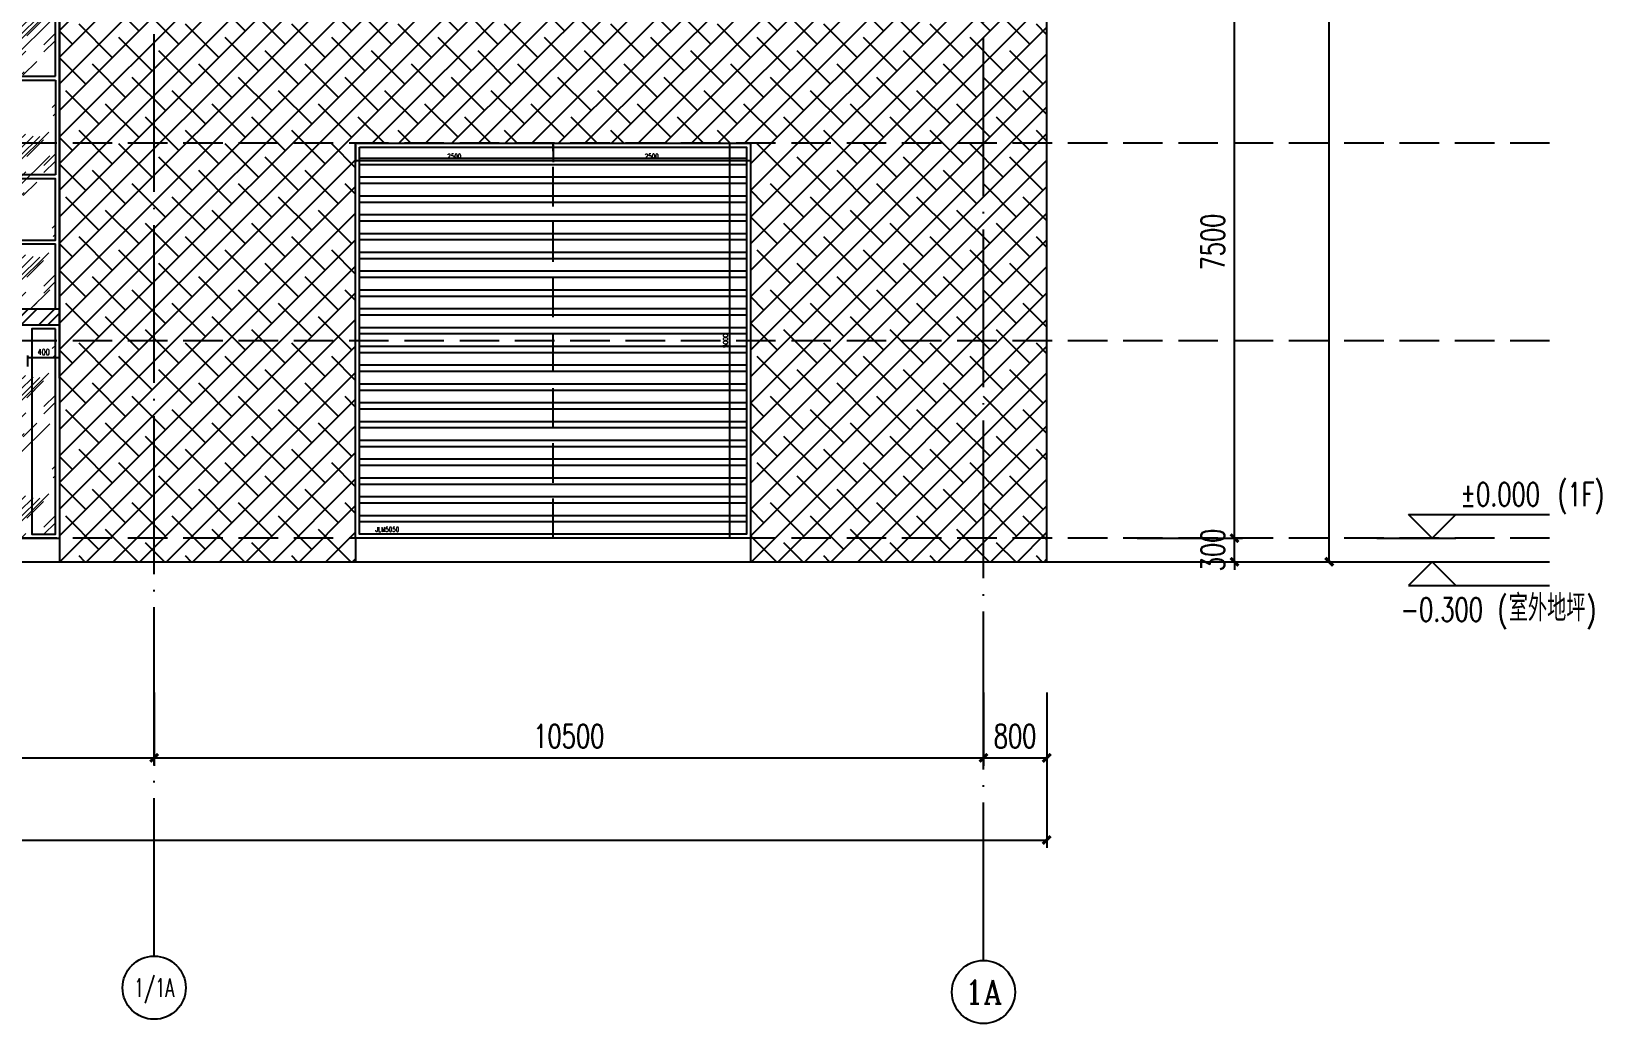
# Model space of a CAD drawing. Extents: x -4210259 to 293730, y -7499 to 868879.
# Drawn here: x -1731295 to -1711414, y 511087 to 523655 of the extents above; entities that cross this region are included whole.
import ezdxf
from ezdxf.enums import TextEntityAlignment as Align

# ---------------------------------------------------------------- set-up
doc = ezdxf.new("R2010")
doc.units = 0
doc.header["$LTSCALE"] = 1000
doc.header["$MEASUREMENT"] = 0
doc.linetypes.add('__DASH', pattern=[0.35, 0.25, -0.1])
doc.linetypes.add('DOTE', pattern=[2.42, 2, -0.2, 0.02, -0.2])
doc.layers.get('Defpoints').update_dxf_attribs({"color": 210})
for name, color, linetype in [('A-AXIS-D', 1, 'Continuous'), ('A-AXIS-DOTE', 14, 'DOTE'), ('A-HATCH-2', 251, 'Continuous'), ('A-LIN-V', 9, 'Continuous'), ('A-WINDOW', 140, 'Continuous'), ('A-门窗表显示尺寸', 160, 'Continuous'), ('AS-WALL', 40, 'Continuous'), ('DIM_ELEV', 3, 'Continuous'), ('PUB_TEXT', 7, 'Continuous')]:
    doc.layers.add(name, color=color, linetype=linetype)
doc.layers.add('A-WALL-HATCH', color=8, linetype='Continuous', lineweight=13)
doc.styles.add('_TCH_AXIS', font='COMPLEX', dxfattribs={"bigfont": 'GBCBIG'})
doc.styles.add('_TCH_DIM', font='SIMPLEX', dxfattribs={"bigfont": 'GBCBIG'})
doc.styles.add('_TCH_DIM_T3', font='SIMPLEX', dxfattribs={"width": 0.705882, "bigfont": 'GBCBIG'})
doc.styles.add('A-DIM_T3', font='SIMPLEX', dxfattribs={"width": 0.705882, "bigfont": 'GBCBIG'})
doc.styles.add('A-STANDARD', font='SIMPLEX', dxfattribs={"bigfont": 'GBCBIG'})
doc.dimstyles.new('_TCH_ARCH&&100', dxfattribs={"dimtxt": 297.5, "dimasz": 100, "dimexe": 100, "dimexo": 100, "dimgap": 126.25, "dimtad": 1, "dimdec": 0, "dimzin": 0, "dimdsep": 46, "dimtxsty": '_TCH_DIM_T3', "dimblk": 'ARCHTICK', "dimcen": 0.09, "dimclrt": 7, "dimazin": 2, "dimtfac": 1, "dimtdec": 0, "dimtix": 1, "dimtmove": 2, "dimatfit": 3, "dimfxl": 0, "dimtolj": 1, "dimtzin": 0, "dimarcsym": 0})
doc.dimstyles.new('_TCH_ARCH&&25', dxfattribs={"dimtxt": 74.375, "dimasz": 25, "dimexe": 25, "dimexo": 25, "dimgap": 31.5625, "dimtad": 1, "dimdec": 0, "dimzin": 0, "dimdsep": 46, "dimtxsty": '_TCH_DIM_T3', "dimblk": 'ARCHTICK', "dimcen": 0.09, "dimclrt": 7, "dimazin": 2, "dimtfac": 1, "dimtdec": 0, "dimtix": 1, "dimtmove": 2, "dimatfit": 3, "dimfxl": 0, "dimtolj": 1, "dimtzin": 0, "dimarcsym": 0})
doc.dimstyles.new('A-DIM&&20', dxfattribs={"dimtxt": 59.5, "dimasz": 20, "dimexe": 20, "dimexo": 20, "dimgap": 25.25, "dimtad": 1, "dimdec": 0, "dimzin": 0, "dimdsep": 46, "dimtxsty": 'A-DIM_T3', "dimblk": 'ARCHTICK', "dimcen": 0.09, "dimclrt": 7, "dimazin": 2, "dimtfac": 1, "dimtdec": 0, "dimtix": 1, "dimtmove": 2, "dimatfit": 3, "dimfxl": 0, "dimtolj": 1, "dimtzin": 0, "dimarcsym": 0})
pattern_1 = [(45, (286619.6, 94784.9), (0, 1527.35065), [600, -360, 600, -360, 240, -523.28157]), (45, (286589.6, 94814.9), (0, 1527.35065), [480, -600, 360, -360, 420, -463.28157]), (45, (286589.6, 94904.9), (0, 1527.35065), [360, -720, 240, -360, 540, -463.28157]), (45, (286679.6, 94814.9), (0, 1527.35065), [360, -720, 300, -1303.2815]), (45, (286769.6, 94904.9), (0, 1527.35065), [180, -900, 120, -1483.2815]), (45, (286619.6, 95054.9), (0, 1527.35065), [120, -900, 120, -480, 300, -763.28157]), (45, (287159.6, 94964.9), (0, 1527.35065), [600, -900, 720, -475.2816]), (45, (287159.6, 94874.9), (0, 1527.35065), [840, -600, 900, -355.2816]), (45, (287309.6, 94994.9), (0, -1697.0563), [600, -840, 480, -763.2816]), (45, (287219.6, 95174.9), (0, 1527.35065), [300, -1200, 360, -823.2816]), (45, (287399.6, 95084.9), (0, 1527.35065), [240, -1200, 240, -1003.2815])]

# ---------------------------------------------------------------- blocks, each defined once
blk = doc.blocks.new('_ArchTick')
at = {"color": 0, "linetype": 'ByBlock', "const_width": 0.4}
blk.add_lwpolyline([(-0.5, -0.5), (0.5, 0.5)], dxfattribs=at)
blk = doc.blocks.new('*D1236')
at = {"layer": 'A-门窗表显示尺寸', "color": 0, "lineweight": -2}
for p, q in [((-1640980, 522217), (-1640980, 522000)), ((-1638480, 522217), (-1638480, 522000)), ((-1640980, 522020), (-1638480, 522020))]:
    blk.add_line(p, q, dxfattribs=at)
at = {"layer": 'Defpoints', "color": 0}
for p in [(-1640980, 522237), (-1638480, 522237), (-1638480, 522020)]:
    blk.add_point(p, dxfattribs=at)
at = {"layer": 'A-门窗表显示尺寸', "color": 0, "lineweight": -2, "xscale": 20, "yscale": 20, "zscale": 20, "rotation": 180}
blk.add_blockref('_ArchTick', (-1640980, 522020), dxfattribs=at)
at = {"layer": 'A-门窗表显示尺寸', "color": 0, "lineweight": -2, "xscale": 20, "yscale": 20, "zscale": 20}
blk.add_blockref('_ArchTick', (-1638480, 522020), dxfattribs=at)
at = {"layer": 'A-门窗表显示尺寸', "color": 7, "insert": (-1639730, 522075), "char_height": 59.5, "attachment_point": 5, "style": 'A-DIM_T3'}
blk.add_mtext('\\A1;2500', dxfattribs=at)
blk = doc.blocks.new('*D1237')
at = {"layer": 'A-门窗表显示尺寸', "color": 0, "lineweight": -2}
for p, q in [((-1643480, 522217), (-1643480, 522000)), ((-1640980, 522217), (-1640980, 522000)), ((-1643480, 522020), (-1640980, 522020))]:
    blk.add_line(p, q, dxfattribs=at)
at = {"layer": 'Defpoints', "color": 0}
for p in [(-1643480, 522237), (-1640980, 522237), (-1640980, 522020)]:
    blk.add_point(p, dxfattribs=at)
at = {"layer": 'A-门窗表显示尺寸', "color": 0, "lineweight": -2, "xscale": 20, "yscale": 20, "zscale": 20, "rotation": 180}
blk.add_blockref('_ArchTick', (-1643480, 522020), dxfattribs=at)
at = {"layer": 'A-门窗表显示尺寸', "color": 0, "lineweight": -2, "xscale": 20, "yscale": 20, "zscale": 20}
blk.add_blockref('_ArchTick', (-1640980, 522020), dxfattribs=at)
at = {"layer": 'A-门窗表显示尺寸', "color": 7, "insert": (-1642230, 522075), "char_height": 59.5, "attachment_point": 5, "style": 'A-DIM_T3'}
blk.add_mtext('\\A1;2500', dxfattribs=at)
blk = doc.blocks.new('*D1238')
at = {"layer": 'A-门窗表显示尺寸', "color": 0, "lineweight": -2}
for p, q in [((-1638500, 522237), (-1638761, 522237)), ((-1638741, 517237), (-1638741, 522237)), ((-1638500, 517237), (-1638761, 517237))]:
    blk.add_line(p, q, dxfattribs=at)
at = {"layer": 'Defpoints', "color": 0}
for p in [(-1638741, 522237), (-1638480, 522237), (-1638480, 517237)]:
    blk.add_point(p, dxfattribs=at)
at = {"layer": 'A-门窗表显示尺寸', "color": 0, "lineweight": -2, "xscale": 20, "yscale": 20, "zscale": 20}
for p, rotation in [((-1638741, 522237), 90), ((-1638741, 517237), 270)]:
    blk.add_blockref('_ArchTick', p, dxfattribs=dict(at, rotation=rotation))
at = {"layer": 'A-门窗表显示尺寸', "color": 7, "insert": (-1638796, 519737), "char_height": 59.5, "attachment_point": 5, "rotation": 90, "style": 'A-DIM_T3'}
blk.add_mtext('\\A1;5000', dxfattribs=at)
blk = doc.blocks.new('*D1317')
at = {"layer": 'A-门窗表显示尺寸', "color": 0, "lineweight": -2}
for p, q in [((-1731340, 519410), (-1731340, 519550)), ((-1731340, 519525), (-1730940, 519525)), ((-1730940, 519410), (-1730940, 519550))]:
    blk.add_line(p, q, dxfattribs=at)
at = {"layer": 'Defpoints', "color": 0}
for p in [(-1730940, 519525), (-1731340, 519385), (-1730940, 519385)]:
    blk.add_point(p, dxfattribs=at)
at = {"layer": 'A-门窗表显示尺寸', "color": 0, "lineweight": -2, "xscale": 25, "yscale": 25, "zscale": 25, "rotation": 180}
blk.add_blockref('_ArchTick', (-1731340, 519525), dxfattribs=at)
at = {"layer": 'A-门窗表显示尺寸', "color": 0, "lineweight": -2, "xscale": 25, "yscale": 25, "zscale": 25}
blk.add_blockref('_ArchTick', (-1730940, 519525), dxfattribs=at)
at = {"layer": 'A-门窗表显示尺寸', "color": 7, "insert": (-1731140, 519594), "char_height": 74.4, "attachment_point": 5, "style": '_TCH_DIM_T3'}
blk.add_mtext('\\A1;400', dxfattribs=at)
blk = doc.blocks.new('*D806')
at = {"layer": 'A-AXIS-D', "color": 0, "lineweight": -2}
for p, q in [((-1844940, 515283), (-1844940, 513313)), ((-1718440, 515283), (-1718440, 513313)), ((-1844940, 513413), (-1718440, 513413))]:
    blk.add_line(p, q, dxfattribs=at)
at = {"layer": 'Defpoints', "color": 0}
for p in [(-1844940, 515383), (-1718440, 515383), (-1718440, 513413)]:
    blk.add_point(p, dxfattribs=at)
at = {"layer": 'A-AXIS-D', "color": 0, "lineweight": -2, "xscale": 100, "yscale": 100, "zscale": 100, "rotation": 180}
blk.add_blockref('_ArchTick', (-1844940, 513413), dxfattribs=at)
at = {"layer": 'A-AXIS-D', "color": 0, "lineweight": -2, "xscale": 100, "yscale": 100, "zscale": 100}
blk.add_blockref('_ArchTick', (-1718440, 513413), dxfattribs=at)
at = {"layer": 'A-AXIS-D', "color": 7, "insert": (-1781690, 513688), "char_height": 297.5, "attachment_point": 5, "style": '_TCH_DIM_T3'}
blk.add_mtext('\\A1;126500', dxfattribs=at)
blk = doc.blocks.new('*D1091')
at = {"layer": 'A-AXIS-D', "color": 0, "lineweight": -2}
for p, q in [((-1716095, 531637), (-1714762, 531637)), ((-1714862, 516937), (-1714862, 531637)), ((-1716095, 516937), (-1714762, 516937))]:
    blk.add_line(p, q, dxfattribs=at)
at = {"layer": 'Defpoints', "color": 0}
for p in [(-1716195, 531637), (-1714862, 531637), (-1716195, 516937)]:
    blk.add_point(p, dxfattribs=at)
at = {"layer": 'A-AXIS-D', "color": 0, "lineweight": -2, "xscale": 100, "yscale": 100, "zscale": 100}
for p, rotation in [((-1714862, 531637), 90), ((-1714862, 516937), 270)]:
    blk.add_blockref('_ArchTick', p, dxfattribs=dict(at, rotation=rotation))
at = {"layer": 'A-AXIS-D', "color": 7, "insert": (-1715137, 524287), "char_height": 297.5, "attachment_point": 5, "rotation": 90, "style": '_TCH_DIM_T3'}
blk.add_mtext('\\A1;14700', dxfattribs=at)
blk = doc.blocks.new('*D1092')
at = {"layer": 'A-AXIS-D', "color": 0, "lineweight": -2}
for p, q in [((-1716062, 517237), (-1716062, 517337)), ((-1717295, 517237), (-1715962, 517237)), ((-1716062, 516937), (-1716062, 517237)), ((-1717295, 516937), (-1715962, 516937)), ((-1716062, 516937), (-1716062, 516837))]:
    blk.add_line(p, q, dxfattribs=at)
at = {"layer": 'Defpoints', "color": 0}
for p in [(-1717395, 517237), (-1716062, 517237), (-1717395, 516937)]:
    blk.add_point(p, dxfattribs=at)
at = {"layer": 'A-AXIS-D', "color": 0, "lineweight": -2, "xscale": 100, "yscale": 100, "zscale": 100}
for p, rotation in [((-1716062, 517237), 270), ((-1716062, 516937), 90)]:
    blk.add_blockref('_ArchTick', p, dxfattribs=dict(at, rotation=rotation))
at = {"layer": 'A-AXIS-D', "color": 7, "insert": (-1716337, 517087), "char_height": 297.5, "attachment_point": 5, "rotation": 90, "style": '_TCH_DIM_T3'}
blk.add_mtext('\\A1;300', dxfattribs=at)
blk = doc.blocks.new('*D1093')
at = {"layer": 'A-AXIS-D', "color": 0, "lineweight": -2}
for p, q in [((-1717295, 524737), (-1715962, 524737)), ((-1716062, 517237), (-1716062, 524737)), ((-1717295, 517237), (-1715962, 517237))]:
    blk.add_line(p, q, dxfattribs=at)
at = {"layer": 'Defpoints', "color": 0}
for p in [(-1717395, 524737), (-1716062, 524737), (-1717395, 517237)]:
    blk.add_point(p, dxfattribs=at)
at = {"layer": 'A-AXIS-D', "color": 0, "lineweight": -2, "xscale": 100, "yscale": 100, "zscale": 100}
for p, rotation in [((-1716062, 524737), 90), ((-1716062, 517237), 270)]:
    blk.add_blockref('_ArchTick', p, dxfattribs=dict(at, rotation=rotation))
at = {"layer": 'A-AXIS-D', "color": 7, "insert": (-1716337, 520987), "char_height": 297.5, "attachment_point": 5, "rotation": 90, "style": '_TCH_DIM_T3'}
blk.add_mtext('\\A1;7500', dxfattribs=at)
blk = doc.blocks.new('*D1166')
at = {"layer": 'A-AXIS-D', "color": 0, "lineweight": -2}
for p, q in [((-1734240, 515283), (-1734240, 514353)), ((-1729740, 515283), (-1729740, 514353)), ((-1734240, 514453), (-1729740, 514453))]:
    blk.add_line(p, q, dxfattribs=at)
at = {"layer": 'Defpoints', "color": 0}
for p in [(-1734240, 515383), (-1729740, 515383), (-1729740, 514453)]:
    blk.add_point(p, dxfattribs=at)
at = {"layer": 'A-AXIS-D', "color": 0, "lineweight": -2, "xscale": 100, "yscale": 100, "zscale": 100, "rotation": 180}
blk.add_blockref('_ArchTick', (-1734240, 514453), dxfattribs=at)
at = {"layer": 'A-AXIS-D', "color": 0, "lineweight": -2, "xscale": 100, "yscale": 100, "zscale": 100}
blk.add_blockref('_ArchTick', (-1729740, 514453), dxfattribs=at)
at = {"layer": 'A-AXIS-D', "color": 7, "insert": (-1731990, 514728), "char_height": 297.5, "attachment_point": 5, "style": '_TCH_DIM_T3'}
blk.add_mtext('\\A1;4500', dxfattribs=at)
blk = doc.blocks.new('*D1167')
at = {"layer": 'A-AXIS-D', "color": 0, "lineweight": -2}
for p, q in [((-1729740, 515283), (-1729740, 514353)), ((-1719240, 515283), (-1719240, 514353)), ((-1729740, 514453), (-1719240, 514453))]:
    blk.add_line(p, q, dxfattribs=at)
at = {"layer": 'Defpoints', "color": 0}
for p in [(-1729740, 515383), (-1719240, 515383), (-1719240, 514453)]:
    blk.add_point(p, dxfattribs=at)
at = {"layer": 'A-AXIS-D', "color": 0, "lineweight": -2, "xscale": 100, "yscale": 100, "zscale": 100, "rotation": 180}
blk.add_blockref('_ArchTick', (-1729740, 514453), dxfattribs=at)
at = {"layer": 'A-AXIS-D', "color": 0, "lineweight": -2, "xscale": 100, "yscale": 100, "zscale": 100}
blk.add_blockref('_ArchTick', (-1719240, 514453), dxfattribs=at)
at = {"layer": 'A-AXIS-D', "color": 7, "insert": (-1724490, 514728), "char_height": 297.5, "attachment_point": 5, "style": '_TCH_DIM_T3'}
blk.add_mtext('\\A1;10500', dxfattribs=at)
blk = doc.blocks.new('*D1168')
at = {"layer": 'A-AXIS-D', "color": 0, "lineweight": -2}
for p, q in [((-1719240, 515283), (-1719240, 514353)), ((-1718440, 515283), (-1718440, 514353)), ((-1719240, 514453), (-1718440, 514453))]:
    blk.add_line(p, q, dxfattribs=at)
at = {"layer": 'Defpoints', "color": 0}
for p in [(-1719240, 515383), (-1718440, 515383), (-1718440, 514453)]:
    blk.add_point(p, dxfattribs=at)
at = {"layer": 'A-AXIS-D', "color": 0, "lineweight": -2, "xscale": 100, "yscale": 100, "zscale": 100, "rotation": 180}
blk.add_blockref('_ArchTick', (-1719240, 514453), dxfattribs=at)
at = {"layer": 'A-AXIS-D', "color": 0, "lineweight": -2, "xscale": 100, "yscale": 100, "zscale": 100}
blk.add_blockref('_ArchTick', (-1718440, 514453), dxfattribs=at)
at = {"layer": 'A-AXIS-D', "color": 7, "insert": (-1718840, 514728), "char_height": 297.5, "attachment_point": 5, "style": '_TCH_DIM_T3'}
blk.add_mtext('\\A1;800', dxfattribs=at)
blk = doc.blocks.new('JLM5050')
at = {"layer": 'A-HATCH-2'}
h = blk.add_hatch(dxfattribs=at)
h.set_pattern_fill('ANSI32', color=256, scale=50, angle=45)
h.set_pattern_definition([(180, (0, 0), (-1e-14, -238.125), []), (180, (-79.38, 79.38), (-1e-14, -238.125), [])])
h.paths.add_polyline_path([(-1643430.2, 522187.5), (-1638530.2, 522187.5), (-1638530.2, 517287.5), (-1643430.2, 517287.5)])
at = {"layer": 'A-AXIS-DOTE', "linetype": '__DASH', "ltscale": 2}
blk.add_line((-1640980.2, 517237.5), (-1640980.2, 522237.5), dxfattribs=at)
at = {"layer": 'A-LIN-V'}
blk.add_lwpolyline([(-1643480.2, 522237.5), (-1638480.2, 522237.5), (-1638480.2, 517237.5), (-1643480.2, 517237.5)], close=True, dxfattribs=at)
at = {"layer": 'A-门窗表显示尺寸'}
blk.add_lwpolyline([(-1643430.2, 522187.5), (-1638530.2, 522187.5), (-1638530.2, 517287.5), (-1643430.2, 517287.5)], close=True, dxfattribs=at)
at = {"layer": 'A-门窗表显示尺寸', "color": 3, "style": 'A-STANDARD', "width": 0.705882}
blk.add_text('JLM5050', height=59.5, dxfattribs=at).set_placement((-1643230, 517317.5))
at = {"layer": 'A-门窗表显示尺寸'}
for p1, p2, distance, picture, middle in [((-1643480.2, 522237.5), (-1640980.2, 522237.5), -217.5, '*D1237', (-1642230.2, 522075)), ((-1640980.2, 522237.5), (-1638480.2, 522237.5), -217.5, '*D1236', (-1639730.2, 522075)), ((-1638480.2, 517237.5), (-1638480.2, 522237.5), 260.4, '*D1238', (-1638795.6, 519737.5))]:
    dim = blk.add_aligned_dim(p1=p1, p2=p2, distance=distance, dimstyle='A-DIM&&20', dxfattribs=at)
    dim.commit()
    dim.dimension.update_dxf_attribs({"geometry": picture, "text_midpoint": middle})
blk = doc.blocks.new('w42343243')
at = {"layer": 'A-HATCH-2'}
h = blk.add_hatch(dxfattribs=at)
h.set_pattern_fill('ANSI32', color=256, scale=50)
h.set_pattern_definition([(45, (0, -100), (-168.379802, 168.379802), []), (45, (112.25, -100), (-168.379802, 168.379802), [])])
h.paths.add_polyline_path([(-1733240.4, 520137.5), (-1730940.4, 520137.5), (-1730940.4, 519937.5), (-1733240.4, 519937.5)])
at = {"layer": 'A-WALL-HATCH'}
h = blk.add_hatch(dxfattribs=at)
h.set_pattern_fill('玻璃2', color=256, scale=100)
h.set_pattern_definition(pattern_1)
h.paths.add_polyline_path([(-1733190.4, 520137.5), (-1730990.4, 520137.5), (-1730990.4, 530537.5), (-1733190.4, 530537.5)])
h = blk.add_hatch(dxfattribs=at)
h.set_pattern_fill('玻璃2', color=256, scale=100)
h.set_pattern_definition(pattern_1)
h.paths.add_polyline_path([(-1733190.4, 519887.5), (-1730990.4, 519887.5), (-1730990.4, 517237.5), (-1733190.4, 517237.5)])
at = {"layer": 'A-WINDOW'}
for p, q in [((-1730940.4, 530587.5), (-1730940.4, 517237.5)), ((-1730940.4, 519262.5), (-1730940.4, 525637.5)), ((-1730990.4, 523087.5), (-1730990.4, 523862.5)), ((-1732065.4, 523087.5), (-1730990.4, 523087.5)), ((-1732065.4, 523037.5), (-1730990.4, 523037.5)), ((-1732065.4, 523037.5), (-1730990.4, 523037.5)), ((-1730990.4, 523037.5), (-1730990.4, 521837.5)), ((-1730990.4, 521837.5), (-1732065.4, 521837.5)), ((-1732065.4, 520962.5), (-1730990.4, 520962.5)), ((-1730990.4, 520137.5), (-1730990.4, 520962.5)), ((-1730990.4, 520137.5), (-1732065.4, 520137.5)), ((-1733240.4, 517237.5), (-1730940.4, 517237.5))]:
    blk.add_line(p, q, dxfattribs=at)
blk.add_lwpolyline([(-1732065.4, 521012.5), (-1730990.4, 521012.5), (-1730990.4, 521787.5), (-1732065.4, 521787.5)], dxfattribs=at)
for points in [[(-1733240.4, 519937.5), (-1730940.4, 519937.5), (-1730940.4, 520137.5), (-1733240.4, 520137.5)], [(-1730990.4, 519887.5), (-1731290.4, 519887.5), (-1731290.4, 517287.5), (-1730990.4, 517287.5)]]:
    blk.add_lwpolyline(points, close=True, dxfattribs=at)
at = {"layer": 'A-门窗表显示尺寸'}
dim = blk.add_aligned_dim(p1=(-1731340.4, 519385), p2=(-1730940.4, 519385), distance=140, dimstyle='_TCH_ARCH&&25', dxfattribs=at)
dim.commit()
dim.dimension.update_dxf_attribs({"geometry": '*D1317', "text_midpoint": (-1731140.4, 519593.7)})

msp = doc.modelspace()

# ---------------------------------------------------------------- hatches: boundary and pattern name
at = {"layer": 'A-HATCH-2'}
h = msp.add_hatch(dxfattribs=at)
h.set_pattern_fill('ANSI38', color=256, scale=150)
h.set_pattern_definition([(45, (0, 0), (-168.379802, 168.379802), []), (135, (0, 0), (-505.139407, 168.379802), [595.3125, -357.1875])])
h.paths.add_polyline_path([(-1730940.4, 516937.5), (-1727190.4, 516937.5), (-1727190.4, 522237.5), (-1722190.4, 522237.5), (-1722190.4, 516937.5), (-1718440.4, 516937.5), (-1718440.4, 531687.5), (-1730940.4, 531687.5)])

# ---------------------------------------------------------------- linework, layer by layer
at = {"layer": 'A-AXIS-D'}
for centre in [(-1729740.4, 511541.7), (-1719240.4, 511487.5)]:
    msp.add_circle(centre, 400, dxfattribs=at)
at = {"layer": 'A-AXIS-DOTE'}
for p, q in [((-1729740.4, 511941.7), (-1729740.4, 536222.8)), ((-1719240.4, 511887.5), (-1719240.4, 536222.8))]:
    msp.add_line(p, q, dxfattribs=at)
at = {"layer": 'A-AXIS-DOTE', "linetype": '__DASH', "ltscale": 2}
for p, q in [((-1712071.9, 522237.5), (-1851898.1, 522237.5)), ((-1712071.9, 519737.5), (-1851898.1, 519737.5)), ((-1712071.9, 517237.5), (-1851898.1, 517237.5))]:
    msp.add_line(p, q, dxfattribs=at)
at = {"layer": 'A-LIN-V'}
for p, q in [((-1718440.4, 531737.5), (-1718440.4, 516937.5)), ((-1730940.4, 517237.5), (-1730940.4, 516937.5)), ((-1727190.4, 517237.5), (-1727190.4, 516937.5)), ((-1722190.4, 517237.5), (-1722190.4, 516937.5))]:
    msp.add_line(p, q, dxfattribs=at)
at = {"layer": 'AS-WALL'}
msp.add_line((-1851898.1, 516937.5), (-1712071.9, 516937.5), dxfattribs=at)
at = {"layer": 'DIM_ELEV'}
for p, q in [((-1713559.9, 517237.5), (-1713859.9, 517537.5)), ((-1713859.9, 517537.5), (-1712071.9, 517537.5)), ((-1713559.9, 517237.5), (-1713259.9, 517537.5)), ((-1714259.9, 517237.5), (-1713259.9, 517237.5)), ((-1714259.9, 516937.5), (-1713259.9, 516937.5)), ((-1713559.9, 516937.5), (-1713859.9, 516637.5)), ((-1713559.9, 516937.5), (-1713259.9, 516637.5)), ((-1713859.9, 516637.5), (-1712071.9, 516637.5))]:
    msp.add_line(p, q, dxfattribs=at)

# ---------------------------------------------------------------- block references
at = {"layer": 'A-LIN-V'}
for name, p in [('w42343243', (0, 0)), ('JLM5050', (-83710.2, 0))]:
    msp.add_blockref(name, p, dxfattribs=at)

# ---------------------------------------------------------------- texts
at = {"layer": 'PUB_TEXT', "style": '_TCH_DIM', "width": 0.705882}
for s, p in [('%%P0.000', (-1713201.9, 517642.5)), ('(1F)', (-1711971.9, 517642.5)), ('(', (-1712730, 516182.5)), (')', (-1711607, 516182.5)), ('-0.300', (-1713960, 516182.5))]:
    msp.add_text(s, height=297.5, dxfattribs=at).set_placement(p)
at = {"layer": 'PUB_TEXT', "style": '_TCH_DIM'}
msp.add_text('室外地坪', height=337.59, dxfattribs=at).set_placement((-1712590, 516182.5))
at = {"layer": 'PUB_TEXT', "style": '_TCH_AXIS', "width": 0.65625}
msp.add_text('1/1A', height=232.83, dxfattribs=at).set_placement((-1729995.1, 511425.3), (-1729485.7, 511425.3), align=Align.FIT)
at = {"layer": 'PUB_TEXT', "style": '_TCH_AXIS'}
msp.add_text('1A', height=300.65, dxfattribs=at).set_placement((-1719476.6, 511337.1), (-1719004.2, 511337.1), align=Align.FIT)

# ---------------------------------------------------------------- dimensions: what is measured, and where the dimension line sits
at = {"layer": 'A-AXIS-D'}
for p1, p2, picture, middle in [((-1716194.9, 516937.5), (-1716194.9, 531637.5), '*D1091', (-1715136.6, 524287.5)), ((-1717394.9, 517237.5), (-1717394.9, 524737.5), '*D1093', (-1716336.6, 520987.5)), ((-1717394.9, 516937.5), (-1717394.9, 517237.5), '*D1092', (-1716336.6, 517087.5))]:
    dim = msp.add_aligned_dim(p1=p1, p2=p2, distance=-1333.3, dimstyle='_TCH_ARCH&&100', dxfattribs=at)
    dim.commit()
    dim.dimension.update_dxf_attribs({"geometry": picture, "text_midpoint": middle})
for base, p1, p2, picture, middle in [((-1718440.4, 513413.4), (-1844940.4, 515382.8), (-1718440.4, 515382.8), '*D806', (-1781690.4, 513688.4)), ((-1729740.4, 514453.4), (-1734240.4, 515382.8), (-1729740.4, 515382.8), '*D1166', (-1731990.4, 514728.4)), ((-1719240.4, 514453.4), (-1729740.4, 515382.8), (-1719240.4, 515382.8), '*D1167', (-1724490.4, 514728.4)), ((-1718440.4, 514453.4), (-1719240.4, 515382.8), (-1718440.4, 515382.8), '*D1168', (-1718840.4, 514728.4))]:
    dim = msp.add_linear_dim(base=base, p1=p1, p2=p2, angle=0, dimstyle='_TCH_ARCH&&100', override={"dimgap": 0}, dxfattribs=at)
    dim.commit()
    dim.dimension.update_dxf_attribs({"geometry": picture, "text_midpoint": middle, "dimtype": 129})

doc.saveas('drawing.dxf')
